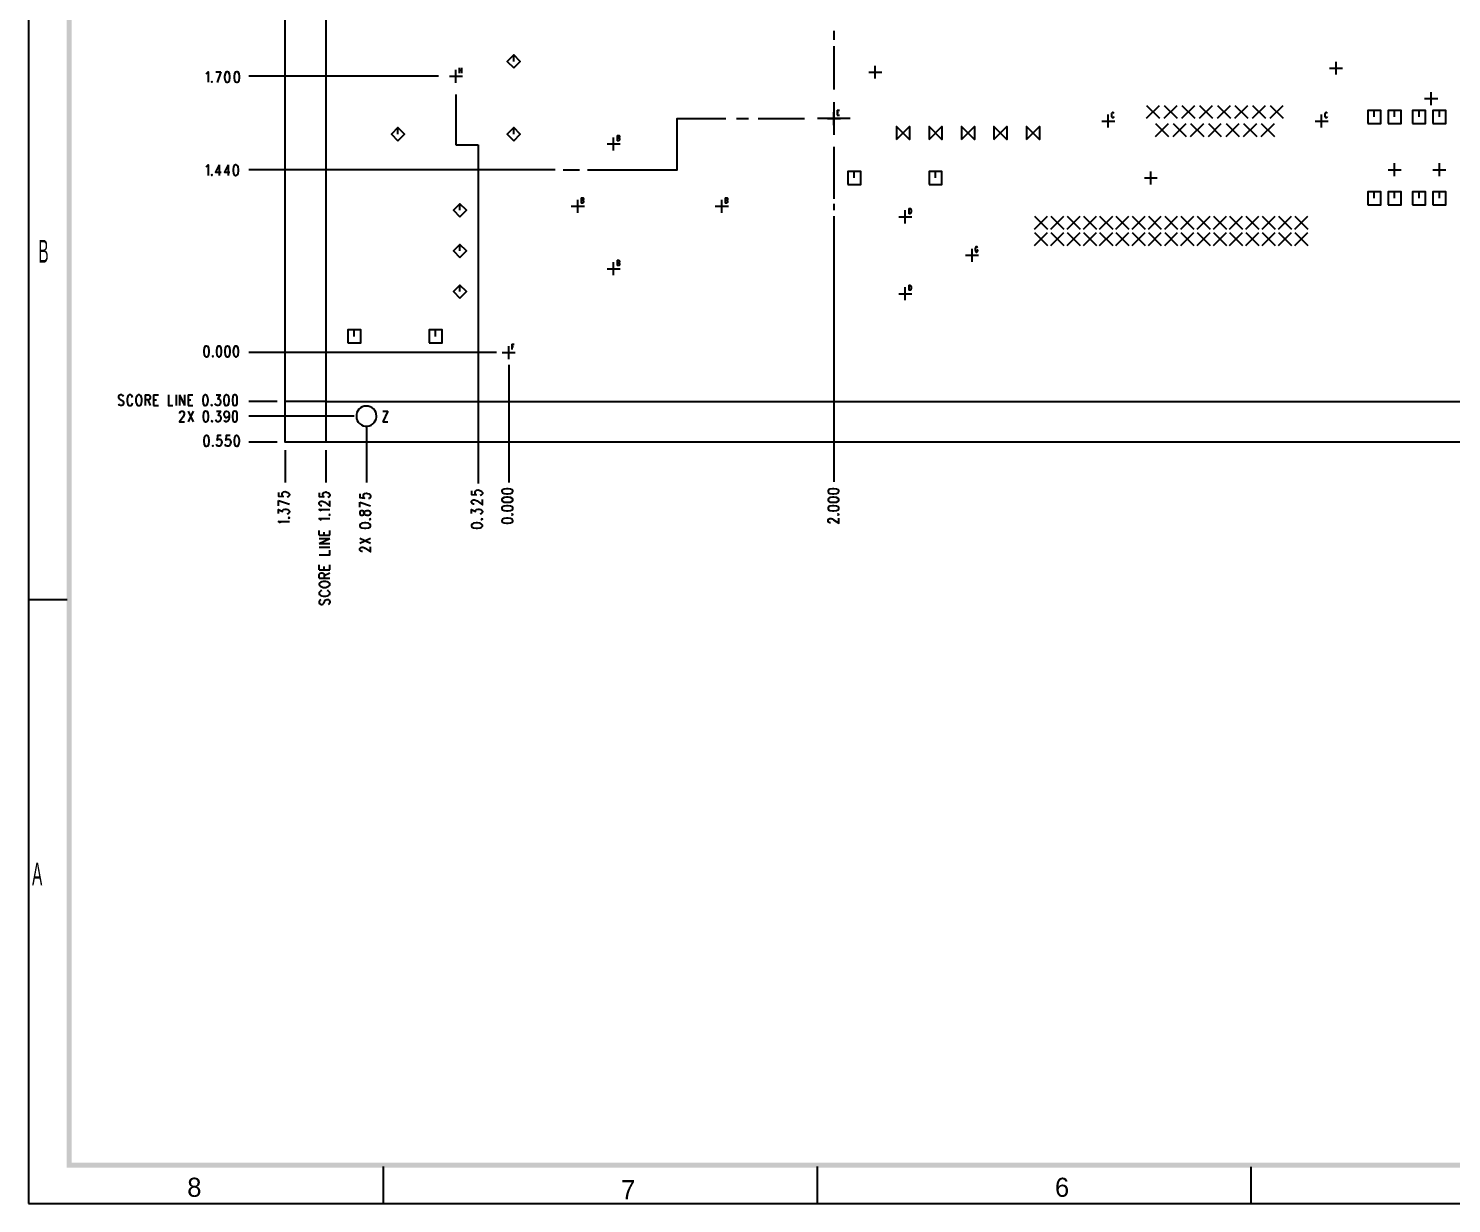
# Model space of a CAD drawing. Extents: x 0 to 19.9, y 0 to 15.
# Drawn here: x 0 to 8.75, y 0 to 7.23 of the extents above; entities that cross this region are included whole.
import ezdxf
from ezdxf.enums import TextEntityAlignment as Align

# ---------------------------------------------------------------- set-up
doc = ezdxf.new("R2010")
doc.units = 0
doc.header["$MEASUREMENT"] = 0
for name, color, linetype in [('10', 7, 'CONTINUOUS'), ('FORMAT', 3, 'CONTINUOUS'), ('OBJECT', 2, 'CONTINUOUS'), ('TITLE1', 6, 'CONTINUOUS')]:
    doc.layers.add(name, color=color, linetype=linetype)
doc.styles.add('ROMANS', font='romans.shx')
doc.styles.add('SM2', font='TXT', dxfattribs={"width": 0.5})

# ---------------------------------------------------------------- blocks, each defined once
blk = doc.blocks.new('CDWG')
at = {"layer": 'FORMAT'}
for p, q in [((0, 15), (0, 0)), ((0.2384, 3.7142), (0, 3.7142)), ((2.1823, 0.2275), (2.1823, 0)), ((4.8513, 0.2275), (4.8513, 0)), ((7.5203, 0.2261), (7.5203, 0)), ((0, 0), (19.9, 0))]:
    blk.add_line(p, q, dxfattribs=at)
for points in [[(0.235, 0.25), (0.265, 0.25), (0.235, 14.765), (0.265, 14.735)], [(19.6636, 0.2211), (19.6636, 0.2511), (0.2359, 0.2211), (0.2359, 0.2511)]]:
    blk.add_trace(points, dxfattribs=at)
at = {"layer": 'FORMAT', "style": 'SM2', "width": 0.5}
for s, p in [('B', (0.0925, 5.7877)), ('A', (0.0537, 1.9575))]:
    blk.add_text(s, height=0.1403, dxfattribs=at).set_placement(p, align=Align.CENTER)
at = {"layer": 'FORMAT'}
for s, p in [('8', (1.0205, 0.0414)), ('7', (3.6895, 0.0267)), ('6', (6.3585, 0.0414))]:
    blk.add_text(s, height=0.1174, dxfattribs=at).set_placement(p, align=Align.CENTER)
at = {"layer": 'TITLE1', "style": 'ROMANS', "flags": 8}
for tag, height, p in [('XX', 0.15, (14.3777, 14.1253)), ('XX/XX', 0.075, (13.1243, 1.2636))]:
    blk.add_attdef(tag, text='', height=height, dxfattribs=at).set_placement(p, align=Align.CENTER)
at = {"layer": 'TITLE1', "style": 'ROMANS', "width": 0.707576, "flags": 8}
blk.add_attdef('XX/XX/XX', text='', height=0.15, dxfattribs=at).set_placement((18.0526, 14.1165), (18.8663, 14.1165), align=Align.FIT)
at = {"layer": 'TITLE1', "style": 'ROMANS'}
for tag, p, height in [('XXXXXXX', (13.5096, 1.8925), 0.1), ('XX/XX/XX', (14.9197, 1.8925), 0.1), ('XXXXXXX', (11.741, 0.8194), 0.1), ('XX-XXXXX-XXX', (16.5993, 0.5712), 0.1875), ('XXXXXX', (11.7396, 0.3322), 0.1), ('XXXXXXX', (13.5488, 0.3103), 0.125), ('X', (18.3817, 0.3037), 0.125)]:
    blk.add_attdef(tag, p, '', height=height, dxfattribs=at)
at = {"layer": 'TITLE1', "style": 'ROMANS', "flags": 8}
for tag, p, height in [('XXXXX', (12.0543, 1.5859), 0.075), ('XXX', (13.0516, 1.5859), 0.075), ('XXXXXXXX', (13.5096, 1.5287), 0.093), ('XX/XX/XX', (14.9197, 1.5287), 0.093), ('XXXXX', (12.0517, 1.4275), 0.075), ('XXX', (13.0572, 1.4345), 0.075), ('XXXXX', (12.0517, 1.2565), 0.075)]:
    blk.add_attdef(tag, p, '', height=height, dxfattribs=at)
at = {"layer": 'TITLE1', "style": 'ROMANS'}
for tag, height, p in [('XXXXXXXXXXXXXXXX', 0.1875, (17.9901, 1.3797)), ('XXXXXXXXXXXXXXXXXXXX', 0.1875, (17.7315, 1.0774)), ('XX', 0.1875, (19.2793, 0.5712)), ('XXXXX', 0.125, (16.4513, 0.3037)), ('X', 0.125, (18.8688, 0.3037))]:
    blk.add_attdef(tag, text='', height=height, dxfattribs=at).set_placement(p, align=Align.CENTER)

msp = doc.modelspace()

# ---------------------------------------------------------------- linework, layer by layer
at = {"layer": '10'}
for p, q in [((2.523, 6.9344), (1.3548, 6.9344)), ((2.6294, 6.8214), (2.6294, 6.513)), ((2.6294, 6.513), (2.7665, 6.513)), ((2.7665, 6.513), (2.7665, 4.4282))]:
    msp.add_line(p, q, dxfattribs=at)
for points in [[(1.5792, 12.2838), (12.3292, 12.2838), (12.3292, 4.6844), (1.5792, 4.6844), (1.5792, 12.2838)], [(1.8292, 12.0338), (1.8292, 4.9344), (12.0792, 4.9344), (12.0792, 12.0338), (1.8292, 12.0338)], [(4.9542, 7.2139), (4.9542, 7.1588)], [(4.9542, 7.1194), (4.9542, 6.8537)], [(2.9857, 6.9866), (3.0251, 7.0259), (2.9857, 7.0663), (2.9454, 7.0259), (2.9857, 6.9866)], [(2.9857, 7.0259), (2.9857, 7.0663)], [(8.0447, 6.9442), (8.0447, 7.0239)], [(1.094, 6.9501), (1.0979, 6.953), (1.1058, 6.9619), (1.1058, 6.8969)], [(1.1518, 6.9612), (1.1833, 6.9612)], [(1.1833, 6.9612), (1.1606, 6.8963)], [(1.2204, 6.9619), (1.2135, 6.9589), (1.2095, 6.9501), (1.2066, 6.9343), (1.2066, 6.9245), (1.2095, 6.9087), (1.2135, 6.8999), (1.2204, 6.8969), (1.2253, 6.8969), (1.2312, 6.8999), (1.2371, 6.9087), (1.2391, 6.9245), (1.2391, 6.9343), (1.2371, 6.9501), (1.2312, 6.9589), (1.2253, 6.9619), (1.2204, 6.9619)], [(1.2793, 6.9619), (1.2724, 6.9589), (1.2685, 6.9501), (1.2655, 6.9343), (1.2655, 6.9245), (1.2685, 6.9087), (1.2724, 6.8999), (1.2793, 6.8969), (1.2842, 6.8969), (1.2901, 6.8999), (1.296, 6.9087), (1.298, 6.9245), (1.298, 6.9343), (1.296, 6.9501), (1.2901, 6.9589), (1.2842, 6.9619), (1.2793, 6.9619)], [(2.5891, 6.9344), (2.6698, 6.9344)], [(2.6294, 6.8941), (2.6294, 6.9738)], [(2.6491, 6.9866), (2.6491, 6.9541)], [(2.6491, 6.9708), (2.6649, 6.9708)], [(2.6649, 6.9866), (2.6649, 6.9541)], [(5.1697, 6.9589), (5.2494, 6.9589)], [(5.209, 6.9195), (5.209, 6.9993)], [(8.0043, 6.9845), (8.084, 6.9845)], [(1.1285, 6.9028), (1.1255, 6.8999), (1.1285, 6.8969), (1.1304, 6.8999), (1.1285, 6.9028)], [(8.6293, 6.7562), (8.6293, 6.8359)], [(4.9542, 6.774), (4.9542, 6.5742)], [(6.8785, 6.6755), (6.9582, 6.7553)], [(6.8785, 6.7553), (6.9582, 6.6755)], [(6.9867, 6.6755), (7.0664, 6.7553)], [(6.9867, 6.7553), (7.0664, 6.6755)], [(7.095, 6.6755), (7.1757, 6.7553)], [(7.095, 6.7553), (7.1757, 6.6755)], [(7.2033, 6.6755), (7.283, 6.7553)], [(7.2033, 6.7553), (7.283, 6.6755)], [(7.3145, 6.6755), (7.3942, 6.7553)], [(7.3145, 6.7553), (7.3942, 6.6755)], [(7.4218, 6.6755), (7.5015, 6.7553)], [(7.4218, 6.7553), (7.5015, 6.6755)], [(7.53, 6.6755), (7.6107, 6.7553)], [(7.53, 6.7553), (7.6107, 6.6755)], [(7.6383, 6.6755), (7.718, 6.7553)], [(7.6383, 6.7553), (7.718, 6.6755)], [(8.589, 6.7965), (8.6697, 6.7965)], [(3.4395, 6.3596), (3.9897, 6.3596), (3.9897, 6.6746), (4.2899, 6.6746)], [(4.3548, 6.6746), (4.4296, 6.6746)], [(4.4897, 6.6746), (4.7741, 6.6746)], [(5.0546, 6.6746), (4.8548, 6.6746)], [(4.9149, 6.6746), (4.9946, 6.6746)], [(4.9542, 6.6342), (4.9542, 6.7139)], [(4.9739, 6.7257), (4.9739, 6.6942)], [(4.9739, 6.7257), (4.9887, 6.7257)], [(4.9739, 6.711), (4.9838, 6.711)], [(4.9739, 6.6942), (4.9887, 6.6942)], [(6.6029, 6.6588), (6.6826, 6.6588)], [(6.6422, 6.6194), (6.6422, 6.6992)], [(6.6796, 6.7041), (6.6777, 6.707), (6.6757, 6.71), (6.6737, 6.711), (6.6688, 6.711), (6.6668, 6.71), (6.6649, 6.707), (6.6629, 6.7041), (6.6619, 6.6992), (6.6619, 6.6913), (6.6629, 6.6864), (6.6649, 6.6834), (6.6668, 6.6805), (6.6688, 6.6795), (6.6737, 6.6795), (6.6757, 6.6805), (6.6777, 6.6834), (6.6796, 6.6864)], [(7.9149, 6.6588), (7.9946, 6.6588)], [(7.9542, 6.6194), (7.9542, 6.6992)], [(7.9916, 6.7041), (7.9897, 6.707), (7.9877, 6.71), (7.9857, 6.711), (7.9808, 6.711), (7.9788, 6.71), (7.9769, 6.707), (7.9749, 6.7041), (7.9739, 6.6992), (7.9739, 6.6913), (7.9749, 6.6864), (7.9769, 6.6834), (7.9788, 6.6805), (7.9808, 6.6795), (7.9857, 6.6795), (7.9877, 6.6805), (7.9897, 6.6834), (7.9916, 6.6864)], [(8.2397, 6.644), (8.3194, 6.644), (8.3194, 6.7238), (8.2397, 6.7238), (8.2397, 6.644)], [(8.279, 6.6844), (8.279, 6.7238)], [(8.3647, 6.644), (8.4444, 6.644), (8.4444, 6.7238), (8.3647, 6.7238), (8.3647, 6.644)], [(8.404, 6.6844), (8.404, 6.7238)], [(8.5143, 6.644), (8.594, 6.644), (8.594, 6.7238), (8.5143, 6.7238), (8.5143, 6.644)], [(8.5546, 6.6844), (8.5546, 6.7238)], [(8.6393, 6.644), (8.719, 6.644), (8.719, 6.7238), (8.6393, 6.7238), (8.6393, 6.644)], [(8.6796, 6.6844), (8.6796, 6.7238)], [(2.2731, 6.5378), (2.3135, 6.5781), (2.2731, 6.6185), (2.2338, 6.5781), (2.2731, 6.5378)], [(2.2731, 6.5781), (2.2731, 6.6185)], [(2.9857, 6.5378), (3.0251, 6.5781), (2.9857, 6.6185), (2.9454, 6.5781), (2.9857, 6.5378)], [(2.9857, 6.5781), (2.9857, 6.6185)], [(3.6206, 6.5702), (3.6206, 6.5378)], [(3.6206, 6.5702), (3.6304, 6.5702), (3.6334, 6.5692), (3.6343, 6.5673), (3.6353, 6.5643), (3.6353, 6.5614), (3.6343, 6.5584), (3.6334, 6.5565), (3.6304, 6.5555)], [(5.3391, 6.5446), (5.4198, 6.6244), (5.4198, 6.5446), (5.3391, 6.6244), (5.3391, 6.5446)], [(5.5399, 6.5446), (5.6196, 6.6244), (5.6196, 6.5446), (5.5399, 6.6244), (5.5399, 6.5446)], [(5.7397, 6.5446), (5.8194, 6.6244), (5.8194, 6.5446), (5.7397, 6.6244), (5.7397, 6.5446)], [(5.9395, 6.5446), (6.0192, 6.6244), (6.0192, 6.5446), (5.9395, 6.6244), (5.9395, 6.5446)], [(6.1393, 6.5446), (6.219, 6.6244), (6.219, 6.5446), (6.1393, 6.6244), (6.1393, 6.5446)], [(6.9326, 6.5633), (7.0123, 6.6431)], [(6.9326, 6.6431), (7.0123, 6.5633)], [(7.0418, 6.5633), (7.1216, 6.6431)], [(7.0418, 6.6431), (7.1216, 6.5633)], [(7.1491, 6.5633), (7.2298, 6.6431)], [(7.1491, 6.6431), (7.2298, 6.5633)], [(7.2584, 6.5633), (7.3381, 6.6431)], [(7.2584, 6.6431), (7.3381, 6.5633)], [(7.3676, 6.5633), (7.4473, 6.6431)], [(7.3676, 6.6431), (7.4473, 6.5633)], [(7.4749, 6.5633), (7.5556, 6.6431)], [(7.4749, 6.6431), (7.5556, 6.5633)], [(7.5842, 6.5633), (7.6649, 6.6431)], [(7.5842, 6.6431), (7.6649, 6.5633)], [(3.5605, 6.5181), (3.6403, 6.5181)], [(3.5999, 6.4777), (3.5999, 6.5584)], [(3.6206, 6.5555), (3.6304, 6.5555), (3.6334, 6.5535), (3.6343, 6.5525), (3.6353, 6.5486), (3.6353, 6.5446), (3.6343, 6.5407), (3.6334, 6.5387), (3.6304, 6.5378), (3.6206, 6.5378)], [(4.9542, 6.4994), (4.9542, 6.1795)], [(8.4039, 6.3192), (8.4039, 6.3989)], [(8.6795, 6.3192), (8.6795, 6.3989)], [(1.094, 6.3773), (1.0979, 6.3803), (1.1058, 6.3891), (1.1058, 6.3242)], [(1.1285, 6.3301), (1.1255, 6.3271), (1.1285, 6.3242), (1.1304, 6.3271), (1.1285, 6.3301)], [(1.1737, 6.3891), (1.1501, 6.3448), (1.1846, 6.3448)], [(1.1737, 6.3891), (1.1737, 6.3242)], [(1.2288, 6.3891), (1.2052, 6.3448), (1.2397, 6.3448)], [(1.2288, 6.3891), (1.2288, 6.3242)], [(1.2731, 6.3891), (1.2662, 6.3862), (1.2623, 6.3773), (1.2594, 6.3616), (1.2594, 6.3517), (1.2623, 6.336), (1.2662, 6.3271), (1.2731, 6.3242), (1.2781, 6.3242), (1.284, 6.3271), (1.2899, 6.336), (1.2918, 6.3517), (1.2918, 6.3616), (1.2899, 6.3773), (1.284, 6.3862), (1.2781, 6.3891), (1.2731, 6.3891)], [(3.2397, 6.3596), (1.3548, 6.3596)], [(3.2899, 6.3596), (3.3893, 6.3596)], [(5.0399, 6.2691), (5.1196, 6.2691), (5.1196, 6.3488), (5.0399, 6.3488), (5.0399, 6.2691)], [(5.0792, 6.3094), (5.0792, 6.3488)], [(5.5399, 6.2691), (5.6196, 6.2691), (5.6196, 6.3488), (5.5399, 6.3488), (5.5399, 6.2691)], [(5.5792, 6.3094), (5.5792, 6.3488)], [(6.8646, 6.3093), (6.9443, 6.3093)], [(6.9039, 6.269), (6.9039, 6.3487)], [(8.3646, 6.3595), (8.4443, 6.3595)], [(8.6392, 6.3595), (8.7189, 6.3595)], [(8.2397, 6.144), (8.3194, 6.144), (8.3194, 6.2238), (8.2397, 6.2238), (8.2397, 6.144)], [(8.279, 6.1844), (8.279, 6.2238)], [(8.3647, 6.144), (8.4444, 6.144), (8.4444, 6.2238), (8.3647, 6.2238), (8.3647, 6.144)], [(8.404, 6.1844), (8.404, 6.2238)], [(8.5143, 6.144), (8.594, 6.144), (8.594, 6.2238), (8.5143, 6.2238), (8.5143, 6.144)], [(8.5546, 6.1844), (8.5546, 6.2238)], [(8.6393, 6.144), (8.719, 6.144), (8.719, 6.2238), (8.6393, 6.2238), (8.6393, 6.144)], [(8.6796, 6.1844), (8.6796, 6.2238)], [(2.654, 6.0692), (2.6944, 6.1096), (2.654, 6.149), (2.6147, 6.1096), (2.654, 6.0692)], [(2.654, 6.1096), (2.654, 6.149)], [(3.3391, 6.1342), (3.4198, 6.1342)], [(3.3794, 6.0939), (3.3794, 6.1746)], [(3.3991, 6.1864), (3.3991, 6.1539)], [(3.3991, 6.1864), (3.409, 6.1864), (3.4119, 6.1854), (3.4129, 6.1834), (3.4149, 6.1805), (3.4149, 6.1775), (3.4129, 6.1746), (3.4119, 6.1726), (3.409, 6.1716)], [(3.3991, 6.1716), (3.409, 6.1716), (3.4119, 6.1696), (3.4129, 6.1677), (3.4149, 6.1637), (3.4149, 6.1598), (3.4129, 6.1568), (3.4119, 6.1549), (3.409, 6.1539), (3.3991, 6.1539)], [(4.2249, 6.1342), (4.3056, 6.1342)], [(4.2653, 6.0939), (4.2653, 6.1746)], [(4.2849, 6.1864), (4.2849, 6.1539)], [(4.2849, 6.1864), (4.2958, 6.1864), (4.2987, 6.1854), (4.2997, 6.1834), (4.3007, 6.1805), (4.3007, 6.1775), (4.2997, 6.1746), (4.2987, 6.1726), (4.2958, 6.1716)], [(4.2849, 6.1716), (4.2958, 6.1716), (4.2987, 6.1696), (4.2997, 6.1677), (4.3007, 6.1637), (4.3007, 6.1598), (4.2997, 6.1568), (4.2987, 6.1549), (4.2958, 6.1539), (4.2849, 6.1539)], [(4.9542, 6.149), (4.9542, 6.1096)], [(4.9542, 6.0742), (4.9542, 4.4393)], [(5.3548, 6.0692), (5.4346, 6.0692)], [(5.3942, 6.0289), (5.3942, 6.1096)], [(5.4149, 6.1214), (5.4149, 6.0889)], [(5.4149, 6.1214), (5.4218, 6.1214), (5.4257, 6.1204), (5.4277, 6.1175), (5.4286, 6.1145), (5.4296, 6.1096), (5.4296, 6.1007), (5.4286, 6.0958), (5.4277, 6.0929), (5.4257, 6.0899), (5.4218, 6.0889), (5.4149, 6.0889)], [(6.1895, 5.9944), (6.2692, 6.0742)], [(6.1895, 6.0742), (6.2692, 5.9944)], [(6.2899, 5.9944), (6.3696, 6.0742)], [(6.2899, 6.0742), (6.3696, 5.9944)], [(6.3893, 5.9944), (6.469, 6.0742)], [(6.3893, 6.0742), (6.469, 5.9944)], [(6.4897, 5.9944), (6.5694, 6.0742)], [(6.4897, 6.0742), (6.5694, 5.9944)], [(6.5891, 5.9944), (6.6698, 6.0742)], [(6.5891, 6.0742), (6.6698, 5.9944)], [(6.6895, 5.9944), (6.7692, 6.0742)], [(6.6895, 6.0742), (6.7692, 5.9944)], [(6.7899, 5.9944), (6.8696, 6.0742)], [(6.7899, 6.0742), (6.8696, 5.9944)], [(6.8893, 5.9944), (6.969, 6.0742)], [(6.8893, 6.0742), (6.969, 5.9944)], [(6.9897, 5.9944), (7.0694, 6.0742)], [(6.9897, 6.0742), (7.0694, 5.9944)], [(7.0891, 5.9944), (7.1698, 6.0742)], [(7.0891, 6.0742), (7.1698, 5.9944)], [(7.1895, 5.9944), (7.2692, 6.0742)], [(7.1895, 6.0742), (7.2692, 5.9944)], [(7.2899, 5.9944), (7.3696, 6.0742)], [(7.2899, 6.0742), (7.3696, 5.9944)], [(7.3893, 5.9944), (7.469, 6.0742)], [(7.3893, 6.0742), (7.469, 5.9944)], [(7.4897, 5.9944), (7.5694, 6.0742)], [(7.4897, 6.0742), (7.5694, 5.9944)], [(7.5891, 5.9944), (7.6698, 6.0742)], [(7.5891, 6.0742), (7.6698, 5.9944)], [(7.6895, 5.9944), (7.7692, 6.0742)], [(7.6895, 6.0742), (7.7692, 5.9944)], [(7.7899, 5.9944), (7.8696, 6.0742)], [(7.7899, 6.0742), (7.8696, 5.9944)], [(6.1895, 5.8941), (6.2692, 5.9738)], [(6.1895, 5.9738), (6.2692, 5.8941)], [(6.2899, 5.8941), (6.3696, 5.9738)], [(6.2899, 5.9738), (6.3696, 5.8941)], [(6.3893, 5.8941), (6.469, 5.9738)], [(6.3893, 5.9738), (6.469, 5.8941)], [(6.4897, 5.8941), (6.5694, 5.9738)], [(6.4897, 5.9738), (6.5694, 5.8941)], [(6.5891, 5.8941), (6.6698, 5.9738)], [(6.5891, 5.9738), (6.6698, 5.8941)], [(6.6895, 5.8941), (6.7692, 5.9738)], [(6.6895, 5.9738), (6.7692, 5.8941)], [(6.7899, 5.8941), (6.8696, 5.9738)], [(6.7899, 5.9738), (6.8696, 5.8941)], [(6.8893, 5.8941), (6.969, 5.9738)], [(6.8893, 5.9738), (6.969, 5.8941)], [(6.9897, 5.8941), (7.0694, 5.9738)], [(6.9897, 5.9738), (7.0694, 5.8941)], [(7.0891, 5.8941), (7.1698, 5.9738)], [(7.0891, 5.9738), (7.1698, 5.8941)], [(7.1895, 5.8941), (7.2692, 5.9738)], [(7.1895, 5.9738), (7.2692, 5.8941)], [(7.2899, 5.8941), (7.3696, 5.9738)], [(7.2899, 5.9738), (7.3696, 5.8941)], [(7.3893, 5.8941), (7.469, 5.9738)], [(7.3893, 5.9738), (7.469, 5.8941)], [(7.4897, 5.8941), (7.5694, 5.9738)], [(7.4897, 5.9738), (7.5694, 5.8941)], [(7.5891, 5.8941), (7.6698, 5.9738)], [(7.5891, 5.9738), (7.6698, 5.8941)], [(7.6895, 5.8941), (7.7692, 5.9738)], [(7.6895, 5.9738), (7.7692, 5.8941)], [(7.7899, 5.8941), (7.8696, 5.9738)], [(7.7899, 5.9738), (7.8696, 5.8941)], [(2.654, 5.8192), (2.6944, 5.8596), (2.654, 5.899), (2.6147, 5.8596), (2.654, 5.8192)], [(2.654, 5.8596), (2.654, 5.899)], [(5.8046, 5.7927), (5.8046, 5.8734)], [(5.841, 5.8783), (5.8391, 5.8813), (5.8371, 5.8842), (5.8351, 5.8852), (5.8302, 5.8852), (5.8283, 5.8842), (5.8263, 5.8813), (5.8253, 5.8783), (5.8243, 5.8734), (5.8243, 5.8655), (5.8253, 5.8606), (5.8263, 5.8576), (5.8283, 5.8537), (5.8302, 5.8527), (5.8351, 5.8527), (5.8371, 5.8537), (5.8391, 5.8576), (5.841, 5.8606), (5.841, 5.8655)], [(5.8351, 5.8655), (5.841, 5.8655)], [(3.5999, 5.71), (3.5999, 5.7897)], [(3.6206, 5.8025), (3.6206, 5.77)], [(3.6206, 5.8025), (3.6304, 5.8025), (3.6334, 5.8015), (3.6343, 5.7996), (3.6353, 5.7966), (3.6353, 5.7927), (3.6343, 5.7897), (3.6334, 5.7878), (3.6304, 5.7868)], [(3.6206, 5.7868), (3.6304, 5.7868), (3.6334, 5.7848), (3.6343, 5.7838), (3.6353, 5.7799), (3.6353, 5.7759), (3.6343, 5.773), (3.6334, 5.771), (3.6304, 5.77), (3.6206, 5.77)], [(5.7643, 5.833), (5.844, 5.833)], [(3.5605, 5.7504), (3.6403, 5.7504)], [(2.654, 5.5692), (2.6944, 5.6096), (2.654, 5.649), (2.6147, 5.6096), (2.654, 5.5692)], [(2.654, 5.6096), (2.654, 5.649)], [(5.3942, 5.5574), (5.3942, 5.6372)], [(5.4149, 5.649), (5.4149, 5.6175)], [(5.4149, 5.649), (5.4218, 5.649), (5.4257, 5.648), (5.4277, 5.645), (5.4286, 5.6421), (5.4296, 5.6372), (5.4296, 5.6293), (5.4286, 5.6244), (5.4277, 5.6214), (5.4257, 5.6185), (5.4218, 5.6175), (5.4149, 5.6175)], [(5.3548, 5.5968), (5.4346, 5.5968)], [(1.9641, 5.2946), (2.0448, 5.2946), (2.0448, 5.3744), (1.9641, 5.3744), (1.9641, 5.2946)], [(2.0044, 5.334), (2.0044, 5.3744)], [(2.4641, 5.2946), (2.5448, 5.2946), (2.5448, 5.3744), (2.4641, 5.3744), (2.4641, 5.2946)], [(2.5044, 5.334), (2.5044, 5.3744)], [(1.092, 5.274), (1.0851, 5.271), (1.0812, 5.2622), (1.0792, 5.2464), (1.0792, 5.2375), (1.0812, 5.2208), (1.0851, 5.212), (1.092, 5.209), (1.097, 5.209), (1.1048, 5.212), (1.1088, 5.2208), (1.1107, 5.2375), (1.1107, 5.2464), (1.1088, 5.2622), (1.1048, 5.271), (1.097, 5.274), (1.092, 5.274)], [(1.1698, 5.274), (1.1629, 5.271), (1.158, 5.2622), (1.156, 5.2464), (1.156, 5.2375), (1.158, 5.2208), (1.1629, 5.212), (1.1698, 5.209), (1.1747, 5.209), (1.1816, 5.212), (1.1855, 5.2208), (1.1885, 5.2375), (1.1885, 5.2464), (1.1855, 5.2622), (1.1816, 5.271), (1.1747, 5.274), (1.1698, 5.274)], [(1.222, 5.274), (1.2151, 5.271), (1.2101, 5.2622), (1.2082, 5.2464), (1.2082, 5.2375), (1.2101, 5.2208), (1.2151, 5.212), (1.222, 5.209), (1.2269, 5.209), (1.2338, 5.212), (1.2387, 5.2208), (1.2407, 5.2375), (1.2407, 5.2464), (1.2387, 5.2622), (1.2338, 5.271), (1.2269, 5.274), (1.222, 5.274)], [(1.2741, 5.274), (1.2672, 5.271), (1.2633, 5.2622), (1.2603, 5.2464), (1.2603, 5.2375), (1.2633, 5.2208), (1.2672, 5.212), (1.2741, 5.209), (1.279, 5.209), (1.2849, 5.212), (1.2909, 5.2208), (1.2928, 5.2375), (1.2928, 5.2464), (1.2909, 5.2622), (1.2849, 5.271), (1.279, 5.274), (1.2741, 5.274)], [(2.9542, 5.1943), (2.9542, 5.274)], [(2.9739, 5.2858), (2.9739, 5.2543)], [(2.9739, 5.2858), (2.9887, 5.2858)], [(2.9739, 5.271), (2.9838, 5.271)], [(1.1334, 5.2149), (1.1314, 5.212), (1.1334, 5.209), (1.1353, 5.212), (1.1334, 5.2149)], [(2.8794, 5.2346), (1.3548, 5.2346)], [(2.9149, 5.2346), (2.9946, 5.2346)], [(2.9542, 5.1588), (2.9542, 4.4344)], [(0.5851, 4.9649), (0.5812, 4.9708), (0.5743, 4.9738), (0.5655, 4.9738), (0.5586, 4.9708), (0.5546, 4.9649), (0.5546, 4.959), (0.5566, 4.9521), (0.5586, 4.9492), (0.5635, 4.9462), (0.5763, 4.9403), (0.5812, 4.9373), (0.5832, 4.9344), (0.5851, 4.9275), (0.5851, 4.9177), (0.5812, 4.9118), (0.5743, 4.9088), (0.5655, 4.9088), (0.5586, 4.9118), (0.5546, 4.9177)], [(0.6403, 4.959), (0.6383, 4.9649), (0.6334, 4.9708), (0.6294, 4.9738), (0.6196, 4.9738), (0.6157, 4.9708), (0.6107, 4.9649), (0.6088, 4.959), (0.6068, 4.9492), (0.6068, 4.9344), (0.6088, 4.9246), (0.6107, 4.9177), (0.6157, 4.9118), (0.6196, 4.9088), (0.6294, 4.9088), (0.6334, 4.9118), (0.6383, 4.9177), (0.6403, 4.9246)], [(0.6747, 4.9738), (0.6698, 4.9708), (0.6659, 4.9649), (0.6629, 4.959), (0.6599, 4.9492), (0.6599, 4.9344), (0.6629, 4.9246), (0.6659, 4.9177), (0.6698, 4.9118), (0.6747, 4.9088), (0.6836, 4.9088), (0.6885, 4.9118), (0.6924, 4.9177), (0.6944, 4.9246), (0.6973, 4.9344), (0.6973, 4.9492), (0.6944, 4.959), (0.6924, 4.9649), (0.6885, 4.9708), (0.6836, 4.9738), (0.6747, 4.9738)], [(0.717, 4.9738), (0.717, 4.9088)], [(0.717, 4.9738), (0.7387, 4.9738), (0.7446, 4.9708), (0.7475, 4.9679), (0.7495, 4.962), (0.7495, 4.9551), (0.7475, 4.9492), (0.7446, 4.9462), (0.7387, 4.9433), (0.717, 4.9433)], [(0.7338, 4.9433), (0.7495, 4.9088)], [(0.7692, 4.9738), (0.7692, 4.9088)], [(0.7692, 4.9738), (0.7997, 4.9738)], [(0.7692, 4.9433), (0.7879, 4.9433)], [(0.7692, 4.9088), (0.7997, 4.9088)], [(0.8607, 4.9738), (0.8607, 4.9088), (0.8883, 4.9088)], [(0.908, 4.9738), (0.908, 4.9088)], [(0.9296, 4.9738), (0.9296, 4.9088)], [(0.9296, 4.9738), (0.9601, 4.9088)], [(0.9601, 4.9738), (0.9601, 4.9088)], [(0.9818, 4.9738), (0.9818, 4.9088)], [(0.9818, 4.9738), (1.0103, 4.9738)], [(0.9818, 4.9433), (0.9995, 4.9433)], [(0.9818, 4.9088), (1.0103, 4.9088)], [(1.0851, 4.9738), (1.0792, 4.9708), (1.0743, 4.962), (1.0723, 4.9462), (1.0723, 4.9373), (1.0743, 4.9216), (1.0792, 4.9118), (1.0851, 4.9088), (1.0901, 4.9088), (1.097, 4.9118), (1.1019, 4.9216), (1.1048, 4.9373), (1.1048, 4.9462), (1.1019, 4.962), (1.097, 4.9708), (1.0901, 4.9738), (1.0851, 4.9738)], [(1.1265, 4.9147), (1.1245, 4.9118), (1.1265, 4.9088), (1.1294, 4.9118), (1.1265, 4.9147)], [(1.154, 4.9738), (1.1796, 4.9738), (1.1659, 4.9492), (1.1727, 4.9492), (1.1767, 4.9462), (1.1796, 4.9433), (1.1816, 4.9344), (1.1816, 4.9275), (1.1796, 4.9177), (1.1747, 4.9118), (1.1678, 4.9088), (1.1599, 4.9088), (1.154, 4.9118), (1.1511, 4.9147), (1.1491, 4.9216)], [(1.2151, 4.9738), (1.2082, 4.9708), (1.2042, 4.962), (1.2013, 4.9462), (1.2013, 4.9373), (1.2042, 4.9216), (1.2082, 4.9118), (1.2151, 4.9088), (1.219, 4.9088), (1.2269, 4.9118), (1.2318, 4.9216), (1.2338, 4.9373), (1.2338, 4.9462), (1.2318, 4.962), (1.2269, 4.9708), (1.219, 4.9738), (1.2151, 4.9738)], [(1.2672, 4.9738), (1.2603, 4.9708), (1.2564, 4.962), (1.2544, 4.9462), (1.2544, 4.9373), (1.2564, 4.9216), (1.2603, 4.9118), (1.2672, 4.9088), (1.2722, 4.9088), (1.279, 4.9118), (1.283, 4.9216), (1.2849, 4.9373), (1.2849, 4.9462), (1.283, 4.962), (1.279, 4.9708), (1.2722, 4.9738), (1.2672, 4.9738)], [(1.529, 4.9344), (1.3548, 4.9344)], [(1.8292, 4.9344), (1.5792, 4.9344)], [(1.8292, 4.9344), (1.8292, 4.6844)], [(2.1412, 4.8439), (2.1393, 4.8567), (2.1363, 4.8685), (2.1304, 4.8783), (2.1225, 4.8882), (2.1127, 4.896), (2.1019, 4.9009), (2.0891, 4.9049), (2.0773, 4.9049), (2.0655, 4.9039), (2.0536, 4.9), (2.0428, 4.8941), (2.033, 4.8862), (2.0261, 4.8763), (2.0202, 4.8655), (2.0172, 4.8527), (2.0172, 4.8399), (2.0182, 4.8281), (2.0231, 4.8173), (2.029, 4.8065), (2.0369, 4.7976), (2.0487, 4.7897), (2.0596, 4.7848), (2.0714, 4.7819), (2.0832, 4.7819), (2.095, 4.7838), (2.1078, 4.7878), (2.1176, 4.7956), (2.1265, 4.8045), (2.1334, 4.8143), (2.1383, 4.8252), (2.1403, 4.837), (2.1412, 4.8439)], [(0.9316, 4.8596), (0.9316, 4.8625), (0.9336, 4.8685), (0.9355, 4.8714), (0.9405, 4.8744), (0.9493, 4.8744), (0.9542, 4.8714), (0.9562, 4.8685), (0.9582, 4.8625), (0.9582, 4.8547), (0.9562, 4.8488), (0.9513, 4.8399), (0.9296, 4.8094), (0.9601, 4.8094)], [(0.9818, 4.8744), (1.0133, 4.8094)], [(1.0133, 4.8744), (0.9818, 4.8094)], [(1.0881, 4.8744), (1.0812, 4.8714), (1.0763, 4.8625), (1.0743, 4.8458), (1.0743, 4.837), (1.0763, 4.8212), (1.0812, 4.8123), (1.0881, 4.8094), (1.092, 4.8094), (1.0989, 4.8123), (1.1048, 4.8212), (1.1068, 4.837), (1.1068, 4.8458), (1.1048, 4.8625), (1.0989, 4.8714), (1.092, 4.8744), (1.0881, 4.8744)], [(1.1294, 4.8153), (1.1265, 4.8123), (1.1294, 4.8094), (1.1314, 4.8123), (1.1294, 4.8153)], [(1.156, 4.8744), (1.1816, 4.8744), (1.1678, 4.8488), (1.1747, 4.8488), (1.1796, 4.8458), (1.1816, 4.8429), (1.1836, 4.834), (1.1836, 4.8271), (1.1816, 4.8183), (1.1767, 4.8123), (1.1698, 4.8094), (1.1629, 4.8094), (1.156, 4.8123), (1.154, 4.8153), (1.1511, 4.8212)], [(1.2338, 4.8517), (1.2318, 4.8429), (1.2269, 4.837), (1.219, 4.834), (1.217, 4.834), (1.2101, 4.837), (1.2062, 4.8429), (1.2042, 4.8517), (1.2042, 4.8547), (1.2062, 4.8655), (1.2101, 4.8714), (1.217, 4.8744), (1.219, 4.8744), (1.2269, 4.8714), (1.2318, 4.8655), (1.2338, 4.8517), (1.2338, 4.837), (1.2318, 4.8212), (1.2269, 4.8123), (1.219, 4.8094), (1.2151, 4.8094), (1.2082, 4.8123), (1.2062, 4.8183)], [(1.2672, 4.8744), (1.2603, 4.8714), (1.2564, 4.8625), (1.2544, 4.8458), (1.2544, 4.837), (1.2564, 4.8212), (1.2603, 4.8123), (1.2672, 4.8094), (1.2722, 4.8094), (1.279, 4.8123), (1.283, 4.8212), (1.2849, 4.837), (1.2849, 4.8458), (1.283, 4.8625), (1.279, 4.8714), (1.2722, 4.8744), (1.2672, 4.8744)], [(2.0044, 4.8439), (1.3548, 4.8439)], [(2.2101, 4.8743), (2.1796, 4.8094)], [(2.1796, 4.8743), (2.2101, 4.8743)], [(2.0792, 4.7838), (2.0792, 4.4344)], [(2.1796, 4.8094), (2.2101, 4.8094)], [(1.092, 4.7238), (1.0851, 4.7208), (1.0812, 4.712), (1.0792, 4.6962), (1.0792, 4.6873), (1.0812, 4.6716), (1.0851, 4.6618), (1.092, 4.6588), (1.097, 4.6588), (1.1048, 4.6618), (1.1088, 4.6716), (1.1107, 4.6873), (1.1107, 4.6962), (1.1088, 4.712), (1.1048, 4.7208), (1.097, 4.7238), (1.092, 4.7238)], [(1.1334, 4.6647), (1.1314, 4.6618), (1.1334, 4.6588), (1.1353, 4.6618), (1.1334, 4.6647)], [(1.1855, 4.7238), (1.1629, 4.7238), (1.16, 4.6962), (1.1629, 4.6992), (1.1698, 4.7021), (1.1767, 4.7021), (1.1836, 4.6992), (1.1885, 4.6933), (1.1905, 4.6844), (1.1885, 4.6775), (1.1855, 4.6677), (1.1816, 4.6618), (1.1747, 4.6588), (1.1678, 4.6588), (1.1599, 4.6618), (1.158, 4.6647), (1.156, 4.6716)], [(1.2407, 4.7238), (1.217, 4.7238), (1.2151, 4.6962), (1.217, 4.6992), (1.2239, 4.7021), (1.2318, 4.7021), (1.2387, 4.6992), (1.2426, 4.6933), (1.2446, 4.6844), (1.2426, 4.6775), (1.2407, 4.6677), (1.2357, 4.6618), (1.2298, 4.6588), (1.222, 4.6588), (1.2151, 4.6618), (1.2131, 4.6647), (1.2101, 4.6716)], [(1.279, 4.7238), (1.2722, 4.7208), (1.2672, 4.712), (1.2653, 4.6962), (1.2653, 4.6873), (1.2672, 4.6716), (1.2722, 4.6618), (1.279, 4.6588), (1.283, 4.6588), (1.2909, 4.6618), (1.2948, 4.6716), (1.2977, 4.6873), (1.2977, 4.6962), (1.2948, 4.712), (1.2909, 4.7208), (1.283, 4.7238), (1.279, 4.7238)], [(1.529, 4.6844), (1.3548, 4.6844)], [(1.5792, 4.6342), (1.5792, 4.4344)], [(1.8292, 4.6342), (1.8292, 4.4344)], [(1.5379, 4.3744), (1.5379, 4.3517), (1.5664, 4.3488), (1.5635, 4.3517), (1.5605, 4.3596), (1.5605, 4.3655), (1.5635, 4.3724), (1.5694, 4.3773), (1.5792, 4.3793), (1.5851, 4.3773), (1.594, 4.3744), (1.5999, 4.3704), (1.6048, 4.3635), (1.6048, 4.3566), (1.5999, 4.3488), (1.597, 4.3468), (1.5911, 4.3448)], [(1.7879, 4.3724), (1.7879, 4.3488), (1.8164, 4.3468), (1.8135, 4.3488), (1.8105, 4.3566), (1.8105, 4.3635), (1.8135, 4.3704), (1.8194, 4.3744), (1.8292, 4.3773), (1.8351, 4.3744), (1.844, 4.3724), (1.8499, 4.3684), (1.8548, 4.3616), (1.8548, 4.3537), (1.8499, 4.3468), (1.847, 4.3448), (1.841, 4.3429)], [(2.7252, 4.3846), (2.7252, 4.362), (2.7537, 4.359), (2.7508, 4.362), (2.7478, 4.3679), (2.7478, 4.3758), (2.7508, 4.3826), (2.7567, 4.3876), (2.7665, 4.3895), (2.7724, 4.3876), (2.7813, 4.3846), (2.7872, 4.3807), (2.7921, 4.3728), (2.7921, 4.3659), (2.7872, 4.359), (2.7843, 4.3571), (2.7784, 4.3551)], [(2.9129, 4.3793), (2.9168, 4.3724), (2.9257, 4.3684), (2.9414, 4.3655), (2.9503, 4.3655), (2.966, 4.3684), (2.9749, 4.3724), (2.9798, 4.3793), (2.9798, 4.3842), (2.9749, 4.3901), (2.966, 4.395), (2.9503, 4.397), (2.9414, 4.397), (2.9257, 4.395), (2.9168, 4.3901), (2.9129, 4.3842), (2.9129, 4.3793)], [(4.9188, 4.3793), (4.9218, 4.3724), (4.9306, 4.3684), (4.9464, 4.3655), (4.9552, 4.3655), (4.971, 4.3684), (4.9808, 4.3724), (4.9848, 4.3793), (4.9848, 4.3842), (4.9808, 4.3901), (4.971, 4.395), (4.9552, 4.397), (4.9464, 4.397), (4.9306, 4.395), (4.9218, 4.3901), (4.9188, 4.3842), (4.9188, 4.3793)], [(1.5379, 4.3242), (1.6048, 4.3025)], [(1.5379, 4.2927), (1.5379, 4.3242)], [(1.8046, 4.2927), (1.8007, 4.2927), (1.7948, 4.2956), (1.7918, 4.2976), (1.7879, 4.3025), (1.7879, 4.3114), (1.7918, 4.3153), (1.7948, 4.3183), (1.8007, 4.3202), (1.8076, 4.3202), (1.8135, 4.3183), (1.8223, 4.3133), (1.8548, 4.2897), (1.8548, 4.3222)], [(2.0379, 4.3655), (2.0379, 4.3429), (2.0664, 4.3399), (2.0635, 4.3429), (2.0605, 4.3488), (2.0605, 4.3566), (2.0635, 4.3635), (2.0694, 4.3684), (2.0792, 4.3704), (2.0851, 4.3684), (2.094, 4.3655), (2.0999, 4.3616), (2.1048, 4.3537), (2.1048, 4.3468), (2.0999, 4.3399), (2.097, 4.3379), (2.091, 4.336)], [(2.0379, 4.3153), (2.1048, 4.2927)], [(2.0379, 4.2838), (2.0379, 4.3153)], [(2.7419, 4.3015), (2.738, 4.3015), (2.7321, 4.3044), (2.7291, 4.3064), (2.7252, 4.3113), (2.7252, 4.3202), (2.7291, 4.3241), (2.7321, 4.3271), (2.738, 4.329), (2.7449, 4.329), (2.7508, 4.3271), (2.7597, 4.3222), (2.7921, 4.2985), (2.7921, 4.331)], [(2.9129, 4.3271), (2.9168, 4.3202), (2.9257, 4.3153), (2.9414, 4.3133), (2.9503, 4.3133), (2.966, 4.3153), (2.9749, 4.3202), (2.9798, 4.3271), (2.9798, 4.331), (2.9749, 4.3379), (2.966, 4.3429), (2.9503, 4.3448), (2.9414, 4.3448), (2.9257, 4.3429), (2.9168, 4.3379), (2.9129, 4.331), (2.9129, 4.3271)], [(2.9129, 4.274), (2.9168, 4.2681), (2.9257, 4.2631), (2.9414, 4.2612), (2.9503, 4.2612), (2.966, 4.2631), (2.9749, 4.2681), (2.9798, 4.274), (2.9798, 4.2789), (2.9749, 4.2858), (2.966, 4.2897), (2.9503, 4.2927), (2.9414, 4.2927), (2.9257, 4.2897), (2.9168, 4.2858), (2.9129, 4.2789), (2.9129, 4.274)], [(4.9188, 4.3271), (4.9218, 4.3202), (4.9306, 4.3153), (4.9464, 4.3133), (4.9552, 4.3133), (4.971, 4.3153), (4.9808, 4.3202), (4.9848, 4.3271), (4.9848, 4.331), (4.9808, 4.3379), (4.971, 4.3429), (4.9552, 4.3448), (4.9464, 4.3448), (4.9306, 4.3429), (4.9218, 4.3379), (4.9188, 4.331), (4.9188, 4.3271)], [(4.9188, 4.274), (4.9218, 4.268), (4.9306, 4.2631), (4.9464, 4.2612), (4.9552, 4.2612), (4.971, 4.2631), (4.9808, 4.268), (4.9848, 4.274), (4.9848, 4.2789), (4.9808, 4.2858), (4.971, 4.2897), (4.9552, 4.2927), (4.9464, 4.2927), (4.9306, 4.2897), (4.9218, 4.2858), (4.9188, 4.2789), (4.9188, 4.274)], [(1.5379, 4.2454), (1.5379, 4.27), (1.5635, 4.2562), (1.5635, 4.2631), (1.5664, 4.2681), (1.5694, 4.27), (1.5792, 4.272), (1.5851, 4.272), (1.594, 4.27), (1.5999, 4.2651), (1.6048, 4.2592), (1.6048, 4.2523), (1.5999, 4.2454), (1.597, 4.2434), (1.5911, 4.2405)], [(1.597, 4.2179), (1.5999, 4.2149), (1.6048, 4.2179), (1.5999, 4.2198), (1.597, 4.2179)], [(1.8007, 4.2592), (1.7977, 4.2631), (1.7879, 4.27), (1.8548, 4.27)], [(1.8007, 4.2021), (1.7977, 4.206), (1.7879, 4.2129), (1.8548, 4.2129)], [(1.847, 4.2366), (1.8499, 4.2346), (1.8548, 4.2366), (1.8499, 4.2385), (1.847, 4.2366)], [(2.0379, 4.2434), (2.0418, 4.2366), (2.0477, 4.2346), (2.0546, 4.2346), (2.0605, 4.2366), (2.0635, 4.2405), (2.0664, 4.2494), (2.0694, 4.2562), (2.0753, 4.2612), (2.0822, 4.2631), (2.091, 4.2631), (2.097, 4.2612), (2.0999, 4.2592), (2.1048, 4.2523), (2.1048, 4.2434), (2.0999, 4.2366), (2.097, 4.2346), (2.091, 4.2316), (2.0822, 4.2316), (2.0753, 4.2346), (2.0694, 4.2385), (2.0664, 4.2454), (2.0635, 4.2543), (2.0605, 4.2592), (2.0546, 4.2612), (2.0477, 4.2612), (2.0418, 4.2592), (2.0379, 4.2523), (2.0379, 4.2434)], [(2.097, 4.209), (2.0999, 4.206), (2.1048, 4.209), (2.0999, 4.211), (2.097, 4.209)], [(2.7252, 4.2454), (2.7252, 4.27), (2.7508, 4.2562), (2.7508, 4.2631), (2.7538, 4.2681), (2.7567, 4.27), (2.7665, 4.272), (2.7725, 4.272), (2.7813, 4.27), (2.7872, 4.2651), (2.7921, 4.2592), (2.7921, 4.2523), (2.7872, 4.2454), (2.7843, 4.2434), (2.7784, 4.2405)], [(2.7843, 4.209), (2.7872, 4.206), (2.7921, 4.209), (2.7872, 4.211), (2.7843, 4.209)], [(2.9129, 4.1972), (2.9168, 4.1903), (2.9257, 4.1864), (2.9414, 4.1844), (2.9503, 4.1844), (2.966, 4.1864), (2.9749, 4.1903), (2.9798, 4.1972), (2.9798, 4.2021), (2.9749, 4.209), (2.966, 4.2129), (2.9503, 4.2149), (2.9414, 4.2149), (2.9257, 4.2129), (2.9168, 4.209), (2.9129, 4.2021), (2.9129, 4.1972)], [(2.972, 4.2385), (2.9749, 4.2366), (2.9798, 4.2385), (2.9749, 4.2405), (2.972, 4.2385)], [(4.9346, 4.1864), (4.9306, 4.1864), (4.9247, 4.1883), (4.9218, 4.1903), (4.9188, 4.1952), (4.9188, 4.2041), (4.9218, 4.209), (4.9247, 4.211), (4.9306, 4.2129), (4.9375, 4.2129), (4.9434, 4.211), (4.9523, 4.206), (4.9848, 4.1844), (4.9848, 4.2149)], [(4.9779, 4.2385), (4.9808, 4.2366), (4.9848, 4.2385), (4.9808, 4.2405), (4.9779, 4.2385)], [(1.5507, 4.1844), (1.5477, 4.1883), (1.5379, 4.1952), (1.6048, 4.1952)], [(1.7879, 4.1116), (1.7879, 4.1401)], [(1.8194, 4.1116), (1.8194, 4.1293)], [(1.8548, 4.1116), (1.8548, 4.1401)], [(2.0379, 4.1677), (2.0418, 4.1608), (2.0507, 4.1558), (2.0664, 4.1539), (2.0753, 4.1539), (2.091, 4.1558), (2.0999, 4.1608), (2.1048, 4.1677), (2.1048, 4.1726), (2.0999, 4.1795), (2.091, 4.1844), (2.0753, 4.1864), (2.0664, 4.1864), (2.0507, 4.1844), (2.0418, 4.1795), (2.0379, 4.1726), (2.0379, 4.1677)], [(2.7252, 4.1677), (2.7291, 4.1608), (2.738, 4.1558), (2.7537, 4.1539), (2.7626, 4.1539), (2.7784, 4.1558), (2.7872, 4.1608), (2.7921, 4.1677), (2.7921, 4.1726), (2.7872, 4.1795), (2.7784, 4.1844), (2.7626, 4.1864), (2.7537, 4.1864), (2.738, 4.1844), (2.7291, 4.1795), (2.7252, 4.1726), (2.7252, 4.1677)], [(1.7879, 4.1116), (1.8548, 4.1116)], [(1.7879, 4.0594), (1.8548, 4.0899)], [(1.7879, 4.0899), (1.8548, 4.0899)], [(1.7879, 4.0594), (1.8548, 4.0594)], [(1.7879, 4.0377), (1.8548, 4.0377)], [(2.0379, 4.0614), (2.1048, 4.0929)], [(2.0379, 4.0929), (2.1048, 4.0614)], [(2.0546, 4.0112), (2.0507, 4.0112), (2.0448, 4.0131), (2.0418, 4.0151), (2.0379, 4.02), (2.0379, 4.0289), (2.0418, 4.0338), (2.0448, 4.0358), (2.0507, 4.0377), (2.0576, 4.0377), (2.0635, 4.0358), (2.0723, 4.0308), (2.1048, 4.0092), (2.1048, 4.0397)], [(1.7879, 3.9905), (1.8548, 3.9905), (1.8548, 4.0181)], [(1.7879, 3.899), (1.7879, 3.9295)], [(1.7879, 3.899), (1.8548, 3.899)], [(1.7879, 3.8468), (1.7879, 3.8684), (1.7918, 3.8744), (1.7948, 3.8773), (1.8007, 3.8793), (1.8076, 3.8793), (1.8135, 3.8773), (1.8164, 3.8744), (1.8194, 3.8684), (1.8194, 3.8468)], [(1.8194, 3.899), (1.8194, 3.9177)], [(1.8194, 3.8635), (1.8548, 3.8793)], [(1.8548, 3.899), (1.8548, 3.9295)], [(1.7879, 3.8468), (1.8548, 3.8468)], [(1.7879, 3.8045), (1.7918, 3.7995), (1.7977, 3.7956), (1.8046, 3.7927), (1.8135, 3.7897), (1.8292, 3.7897), (1.8381, 3.7927), (1.844, 3.7956), (1.8499, 3.7995), (1.8548, 3.8045), (1.8548, 3.8133), (1.8499, 3.8183), (1.844, 3.8222), (1.8381, 3.8242), (1.8292, 3.8271), (1.8135, 3.8271), (1.8046, 3.8242), (1.7977, 3.8222), (1.7918, 3.8183), (1.7879, 3.8133), (1.7879, 3.8045)], [(1.8046, 3.77), (1.7977, 3.7681), (1.7918, 3.7631), (1.7879, 3.7592), (1.7879, 3.7494), (1.7918, 3.7454), (1.7977, 3.7405), (1.8046, 3.7385), (1.8135, 3.7366), (1.8292, 3.7366), (1.8381, 3.7385), (1.844, 3.7405), (1.8499, 3.7454), (1.8548, 3.7494), (1.8548, 3.7592), (1.8499, 3.7631), (1.844, 3.7681), (1.8381, 3.77)], [(1.7977, 3.7149), (1.7918, 3.711), (1.7879, 3.7041), (1.7879, 3.6952), (1.7918, 3.6883), (1.7977, 3.6844), (1.8046, 3.6844), (1.8105, 3.6864), (1.8135, 3.6883), (1.8164, 3.6933), (1.8223, 3.706), (1.8253, 3.711), (1.8292, 3.7129), (1.8351, 3.7149), (1.844, 3.7149), (1.8499, 3.711), (1.8548, 3.7041), (1.8548, 3.6952), (1.8499, 3.6883), (1.844, 3.6844)]]:
    msp.add_lwpolyline(points, dxfattribs=at)

# ---------------------------------------------------------------- block references
at = {"layer": 'OBJECT'}
msp.add_blockref('CDWG', (0, 0), dxfattribs=at)

doc.saveas('drawing.dxf')
